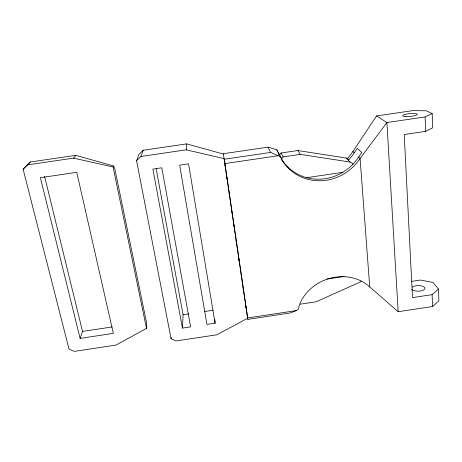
<?xml version="1.0" encoding="UTF-8"?>
<svg xmlns="http://www.w3.org/2000/svg" width="462" height="462" viewBox="0 0 462 462"><rect width="100%" height="100%" fill="white"/><g stroke="black" fill="none" stroke-linecap="round" stroke-linejoin="round"><path stroke-width="0.69" d="M182.455 328.101L152.887 169.098L161.81 167.787L190.621 326.871L182.455 328.101L183.067 314.766L156.168 168.728M186.232 149.827L224.185 158.628L247.661 318.254L217.013 334.759L176.138 340.944L171.073 338.756L136.567 160.724L140.887 156.474L186.232 149.827L186.677 143.89L223.406 154.054M171.073 338.756L171.177 337.393M146.489 328.372L146.783 326.501L146.419 322.031L114.767 168.607L113.612 165.974L75.728 155.359L30.296 162L23.1 169.202L69.04 349.156L74.37 351.363L115.979 345.068L146.489 328.372L113.086 167.007L113.612 165.974M80.111 338.392L40.379 177.674L76.767 172.332L113.329 333.379L80.111 338.392L82.531 331.416L44.612 176.49M140.887 156.474L143.145 150.26L186.677 143.89M136.567 160.724L138.993 154.354L143.145 150.26M347.112 158.737A45.357 43.151 -47.3 0 0 352.916 151.467L376.57 115.927L412.693 110.637L426.305 110.776L432.201 113.606L432.709 127.795L425.664 131.347L404.215 134.5L412.508 297.609L432.12 294.646L438.478 289.056L432.963 282.461L420.455 280.053L411.48 281.404M348.406 160.1A45.75 43.503 -47 0 0 354.262 152.772L357.345 148.383L361.827 152.512L358.645 157.016A47.049 44.647 -46.1 0 1 281.93 159.765M279.533 154.943L281.058 152.997L297.811 150.537L346.298 158.068A5.07 4.736 -40.3 0 1 348.637 159.529M281.791 160.222L281.635 158.888L283.2 156.889L300.381 154.366L350.075 162.052A5.197 4.839 -39.7 0 1 352.997 164.333M27.293 164.894L73.545 158.131L75.728 155.359M30.296 162L23.1 169.202M432.201 113.606L425.092 116.955L386.902 122.551L360.094 158.42L369.721 286.925L398.169 311.723L432.588 306.514L438.9 300.791L438.478 289.056M247.626 318.018L247.84 319.381L290.223 312.976L296.298 310.603L298.319 309.217L299.393 304.943A42.394 37.439 -20.5 0 1 369.721 286.925M183.067 314.766L188.762 313.912M204.412 311.55L212.947 310.268M82.531 331.416L112.237 326.94M300.231 304.175L316.066 301.79L359.736 282.259A4.845 4.325 -25.2 0 0 361.186 281.087M247.84 319.381L247.649 317.948L296.298 310.603M215.09 323.175L206.936 324.405L179.654 165.171L188.565 163.86L215.09 323.175L214.899 319.721M327.096 279.019L344.161 276.455M306.849 177.639L343.006 172.303M281.635 158.888L276.767 149.763L268.081 147.147L223.348 153.713L247.649 317.948M224.289 159.24L270.634 152.431L280.463 156.693L282.698 161.203A47.476 45.022 -45.8 0 0 360.094 158.42L358.645 157.016M224.942 163.571L277.98 155.775M73.545 158.131L113.086 167.007M376.57 115.927L386.902 122.551L398.169 311.723M352.916 151.467L354.262 152.772M346.298 158.068L350.075 162.052M297.811 150.537L300.381 154.366M281.058 152.997L283.2 156.889M278.476 153.124L280.763 157.409M276.767 149.763L279.048 154.273M268.081 147.147L270.634 152.431M224.555 161.706L224.769 162.999M231.52 208.76L231.751 210.17M231.964 211.977L232.178 213.253M234.303 227.87L234.529 229.268M239.125 260.608L238.906 259.217L239.079 260.672M241.216 274.826L241.424 276.137M245.859 306.468L246.073 307.784M245.79 306.26L246.009 307.756M224.509 161.654L224.757 163.202M224.971 164.853L225.179 166.274M226.813 177.327L227.079 178.898M229.123 192.995L229.371 194.554M233.76 224.578L233.968 225.999M234.251 227.714L234.459 229.123M236.065 240.223L236.273 241.643M236.567 243.382L236.769 244.791M238.363 255.861L238.611 257.363M241.176 274.919L241.424 276.392M243.041 287.451L243.249 288.871M243.497 290.517L243.693 292.013M245.339 303.072L245.547 304.493M425.092 116.955L425.664 131.347M432.12 294.646L432.588 306.514M412.266 287.168A6.693 2.83 -1.1 0 1 422.73 286.238A6.693 2.83 -1.1 0 1 421.771 290.725A6.693 2.83 -1.1 0 1 411.804 289.327M279.672 155.22A45.357 43.151 -47.3 0 1 278.909 154.089M405.058 116.476A7.357 1.409 -5.2 0 0 417.151 114.68A7.357 1.409 -5.2 0 0 407.767 113.848A7.357 1.409 -5.2 0 0 405.058 116.476"/></g></svg>
